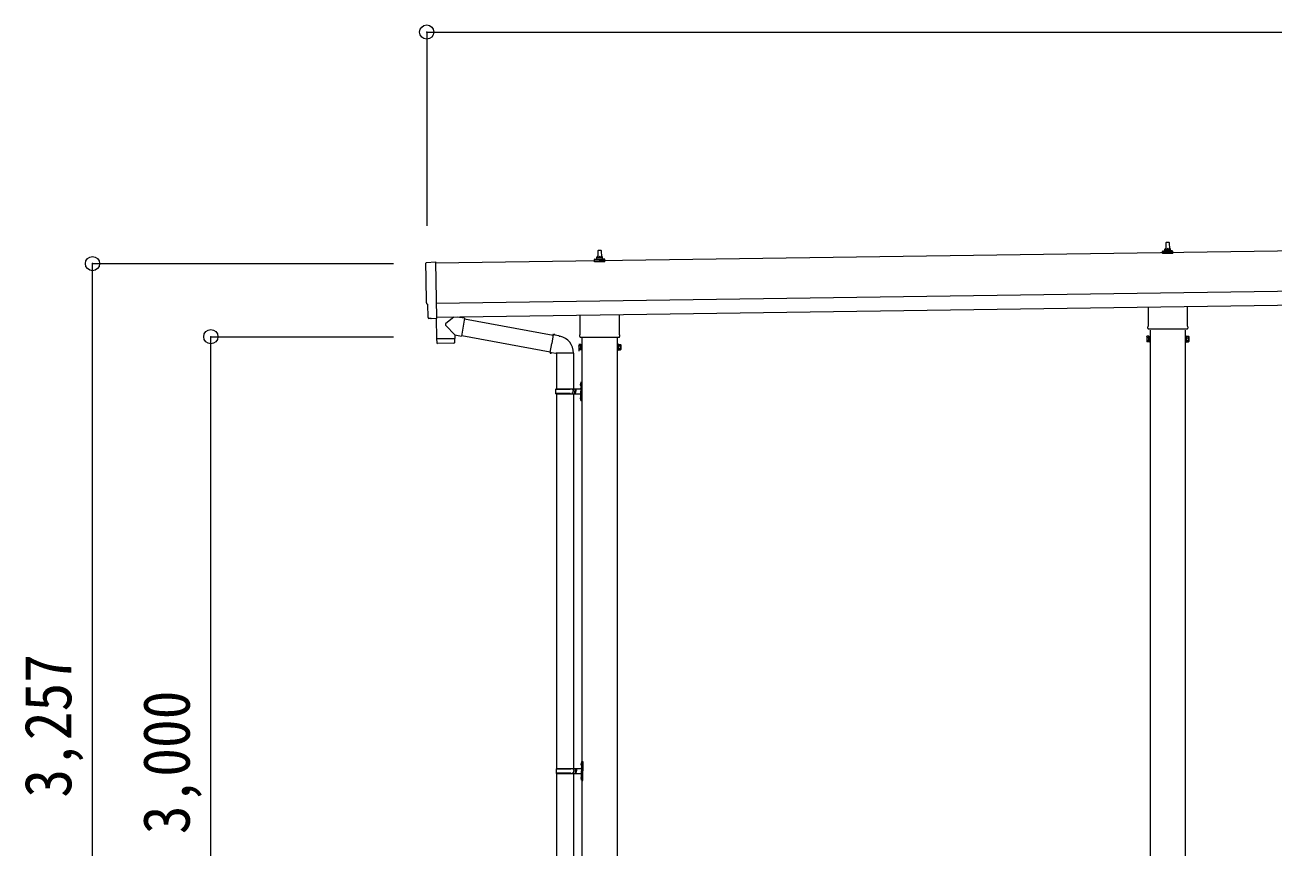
# Model space of a CAD drawing. Units: millimetres at full size, sheet at 1:50. Extents: x -14053 to 14053, y -9700 to 9700.
# Drawn here: x -345 to 4049, y -4675 to -1783 of the extents above; entities that cross this region are included whole.
import ezdxf
from ezdxf.enums import TextEntityAlignment as Align

# ---------------------------------------------------------------- set-up
doc = ezdxf.new("R2010")
doc.units = ezdxf.units.MM
doc.header["$LTSCALE"] = 50
doc.header["$PDMODE"] = 32
doc.header["$PDSIZE"] = 50
for name, color, linetype, lineweight in [('0-1_Defpoints', 4, 'Continuous', 9), ('0-2_TEXT1', 7, 'Continuous', 9), ('0-6_PARTS1', 6, 'Continuous', 9)]:
    doc.layers.add(name, color=color, linetype=linetype, lineweight=lineweight)
doc.styles.add('ＭＳ ゴシック', font='')
doc.styles.get('ＭＳ ゴシック').set_extended_font_data('MS Gothic')

msp = doc.modelspace()

# ---------------------------------------------------------------- linework, layer by layer
at = {"layer": '0-1_Defpoints'}
for p, q in [((6420.91, -2545.63), (1100.95, -2621.63)), ((3672.68, -2571.95), (3673.4, -2548.43)), ((3674.4, -2547.45), (3682.95, -2547.45)), ((3683.95, -2548.43), (3684.68, -2571.95)), ((1672.68, -2600.53), (1673.4, -2577)), ((1674.4, -2576.03), (1682.95, -2576.03)), ((1683.95, -2577), (1684.68, -2600.53)), ((3660.43, -2587.45), (3660.43, -2579.74)), ((3696.93, -2587.45), (3660.43, -2587.45)), ((3660.81, -2578.95), (3696.54, -2578.95)), ((3661.19, -2578.77), (3667.91, -2577.14)), ((3668.29, -2576.95), (3689.06, -2576.95)), ((3668.68, -2576.17), (3668.68, -2571.95)), ((3669.68, -2571.95), (3687.68, -2571.95)), ((3688.68, -2576.17), (3688.68, -2571.95)), ((3696.16, -2578.77), (3689.44, -2577.14)), ((3696.93, -2587.45), (3696.93, -2579.74)), ((1660.43, -2616.03), (1660.43, -2608.31)), ((1696.93, -2616.03), (1660.43, -2616.03)), ((1660.81, -2607.53), (1696.54, -2607.53)), ((1661.19, -2607.34), (1667.91, -2605.71)), ((1668.29, -2605.53), (1689.06, -2605.53)), ((1668.68, -2604.74), (1668.68, -2600.53)), ((1669.68, -2600.53), (1687.68, -2600.53)), ((1688.68, -2604.74), (1688.68, -2600.53)), ((1696.16, -2607.34), (1689.44, -2605.71)), ((1696.93, -2616.03), (1696.93, -2608.31)), ((1102.95, -2761.61), (6422.91, -2685.61)), ((1103.67, -2811.61), (6423.62, -2735.61)), ((1610.38, -2870.01), (1610.38, -2804.37)), ((1746.98, -2802.42), (1746.98, -2870.01)), ((3610.38, -2841.44), (3610.38, -2775.8)), ((3746.98, -2773.85), (3746.98, -2841.44)), ((1084.09, -2815.66), (1077.17, -2815.39)), ((3608.68, -2850.22), (3608.68, -2844.72)), ((3746.61, -2853.72), (3610.74, -2853.72)), ((3748.68, -2844.72), (3748.68, -2850.22)), ((1608.68, -2878.79), (1608.68, -2873.29)), ((1746.61, -2882.29), (1610.74, -2882.29)), ((1616.18, -2882.29), (1616.18, -6379.79)), ((1741.18, -6379.79), (1741.18, -2882.29)), ((1748.68, -2873.29), (1748.68, -2878.79)), ((3604.68, -2879.72), (3605.43, -2878.4)), ((3604.68, -2879.72), (3604.68, -2896.72)), ((3604.68, -2896.72), (3605.43, -2898.03)), ((3611.68, -2883.31), (3605.43, -2883.31)), ((3611.68, -2893.12), (3605.43, -2893.12)), ((3611.68, -2898.03), (3605.43, -2898.03)), ((3614.18, -2897.42), (3611.68, -2897.42)), ((3616.18, -2856.57), (3616.18, -6379.79)), ((3741.18, -6379.79), (3741.18, -2856.57)), ((3743.18, -2897.42), (3745.68, -2897.42)), ((3745.68, -2883.31), (3751.92, -2883.31)), ((3745.68, -2893.12), (3751.92, -2893.12)), ((3745.68, -2898.03), (3751.92, -2898.03)), ((3752.68, -2879.72), (3751.92, -2878.4)), ((3752.68, -2896.72), (3751.92, -2898.03)), ((3752.68, -2879.72), (3752.68, -2896.72)), ((1604.68, -2912.57), (1605.43, -2911.26)), ((1604.68, -2912.57), (1604.68, -2929.57)), ((1604.68, -2929.57), (1605.43, -2930.89)), ((1611.68, -2911.88), (1605.43, -2911.88)), ((1611.68, -2921.69), (1605.43, -2921.69)), ((1611.68, -2926.6), (1605.43, -2926.6)), ((1614.18, -2925.99), (1611.68, -2925.99)), ((1743.18, -2925.99), (1745.68, -2925.99)), ((1745.68, -2911.88), (1751.92, -2911.88)), ((1745.68, -2921.69), (1751.92, -2921.69)), ((1745.68, -2926.6), (1751.92, -2926.6)), ((1752.68, -2908.29), (1751.92, -2906.97)), ((1752.68, -2925.29), (1751.92, -2926.6)), ((1752.68, -2908.29), (1752.68, -2925.29))]:
    msp.add_line(p, q, dxfattribs=at)
for points in [[(1069.34, -2618.64), (1100.88, -2616.54), (1103.71, -2814.37)], [(1074.29, -2812.44), (1073.62, -2765.42), (1073.01, -2765.43)], [(1084.83, -2815.37), (1085.49, -2814.73), (1103.72, -2815.38)], [(3611.68, -2898.03), (3611.68, -2878.4), (3605.43, -2878.4)], [(3611.68, -2897.42), (3611.68, -2879.02), (3614.18, -2879.02)], [(3745.68, -2897.42), (3745.68, -2879.02), (3743.18, -2879.02)], [(3745.68, -2898.03), (3745.68, -2878.4), (3751.92, -2878.4)], [(1611.68, -2926.6), (1611.68, -2906.97), (1605.43, -2906.97)], [(1611.68, -2925.99), (1611.68, -2907.59), (1614.18, -2907.59)], [(1745.68, -2925.99), (1745.68, -2907.59), (1743.18, -2907.59)], [(1745.68, -2926.6), (1745.68, -2906.97), (1751.92, -2906.97)]]:
    msp.add_lwpolyline(points, dxfattribs=at)
for points in [[(3614.18, -2898.72), (3614.18, -2877.72), (3616.18, -2877.72), (3616.18, -2898.72)], [(3743.18, -2898.72), (3743.18, -2877.72), (3741.18, -2877.72), (3741.18, -2898.72)], [(1614.18, -2927.29), (1614.18, -2906.29), (1616.18, -2906.29), (1616.18, -2927.29)], [(1743.18, -2927.29), (1743.18, -2906.29), (1741.18, -2906.29), (1741.18, -2927.29)]]:
    msp.add_lwpolyline(points, close=True, dxfattribs=at)
for centre, radius, start, end in [((3674.4, -2548.45), 1, 90, 178.60509), ((3682.95, -2548.45), 1, 1.39491, 90), ((1674.4, -2577.03), 1, 90, 178.60509), ((1682.95, -2577.03), 1, 1.39491, 90), ((3661.43, -2579.74), 1, 103.62699, 180), ((3667.68, -2576.17), 1, 283.62699, 0), ((3672.76, -2572.59), 4.13, 90, 171.17633), ((3669.68, -2572.95), 1, 90, 180), ((3682.01, -2571.95), 4.83, 133.60282, 180), ((3675.34, -2571.95), 4.83, 0, 46.39718), ((3684.59, -2572.59), 4.13, 8.82367, 90), ((3687.68, -2572.95), 1, 0, 90), ((3689.68, -2576.17), 1, 180, 256.37301), ((3695.93, -2579.74), 1, 0, 76.37301), ((1661.43, -2608.31), 1, 103.62699, 180), ((1667.68, -2604.74), 1, 283.62699, 0), ((1672.76, -2601.16), 4.13, 90, 171.17633), ((1669.68, -2601.53), 1, 90, 180), ((1682.01, -2600.53), 4.83, 133.60282, 180), ((1675.34, -2600.53), 4.83, 0, 46.39718), ((1684.59, -2601.16), 4.13, 8.82367, 90), ((1687.68, -2601.53), 1, 0, 90), ((1689.68, -2604.74), 1, 180, 256.37301), ((1695.93, -2608.31), 1, 0, 76.37301), ((3612.68, -2844.72), 4, 125.09963, 180), ((3612.68, -2850.22), 4, 180, 194.47751), ((3612.68, -2850.22), 4, 194.47751, 241.04498), ((3744.68, -2850.22), 4, 298.95502, 345.52249), ((3744.68, -2844.72), 4, 0, 54.90037), ((3744.68, -2850.22), 4, 345.52249, 0), ((1612.68, -2873.29), 4, 125.09963, 180), ((1612.68, -2878.79), 4, 180, 194.47751), ((1612.68, -2878.79), 4, 194.47751, 241.04498), ((1744.68, -2878.79), 4, 298.95502, 345.52249), ((1744.68, -2873.29), 4, 0, 54.90037), ((1744.68, -2878.79), 4, 345.52249, 0), ((3609.02, -2880.85), 4.34, 145.61575, 214.38425), ((3620.92, -2888.22), 16.24, 162.41205, 197.58795), ((3609.02, -2895.58), 4.34, 145.61575, 214.38425), ((3736.43, -2888.22), 16.24, 342.41205, 17.58795), ((3748.33, -2880.85), 4.34, 325.61575, 34.38425), ((3748.33, -2895.58), 4.34, 325.61575, 34.38425), ((1609.02, -2913.71), 4.34, 145.61575, 214.38425), ((1609.02, -2928.43), 4.34, 145.61575, 214.38425), ((1620.92, -2921.07), 16.24, 162.41205, 197.58795), ((1736.43, -2916.79), 16.24, 342.41205, 17.58795), ((1748.33, -2909.43), 4.34, 325.61575, 34.38425), ((1748.33, -2924.15), 4.34, 325.61575, 34.38425)]:
    msp.add_arc(centre, radius, start, end, dxfattribs=at)
for centre, major_axis, ratio, start_param, end_param in [((1069.54, -2621.64), (-3, -0.04), 0.99863, 4.7647489, 6.2979817), ((-3694.83, -2760.13), (4762.89, 68.04), 0.99863, 6.2686928, 6.2979817), ((1072.95, -2761.03), (-4.41, -0.06), 0.99863, 6.2686928, 7.8539816), ((1077.29, -2812.39), (-2.15, -2.1), 0.9974, 5.5252311, 7.0411395), ((1084.13, -2814.66), (-0.717, -0.7), 0.9974, 0.7579542, 1.5707963)]:
    msp.add_ellipse(centre, major_axis=major_axis, ratio=ratio, start_param=start_param, end_param=end_param, dxfattribs=at)
at = {"layer": '0-2_TEXT1'}
for p, q in [((1165.11, -2810.73), (1137.47, -2833.24)), ((1202.74, -2814.74), (1176.9, -2810.56)), ((1103.71, -2814.37), (1103.72, -2815.38)), ((1168.16, -2873.68), (1137.29, -2840.57)), ((1202.74, -2814.74), (1192.57, -2877.62)), ((1202.44, -2816.56), (1514.81, -2874.1)), ((1104.35, -2887.6), (1104.77, -2900.65)), ((1108.84, -2886.54), (1108.87, -2887.54)), ((1163.83, -2885.75), (1163.83, -2886.75)), ((1168.16, -2873.68), (1192.57, -2877.62)), ((1168.16, -2873.68), (1168.33, -2885.69)), ((1192.87, -2875.79), (1504.39, -2933.2)), ((1515.13, -2872.29), (1509.6, -2903.65)), ((1515.13, -2872.29), (1516.27, -2870.3)), ((1516.27, -2870.3), (1519.83, -2870.93)), ((1519.83, -2870.93), (1520.25, -2873.28)), ((1534.76, -2876.1), (1536.45, -2877.73)), ((1536.45, -2877.73), (1538.56, -2878.18)), ((1165.35, -2902.73), (1107.81, -2903.56)), ((1504.06, -2935.02), (1509.6, -2903.65)), ((1504.06, -2935.02), (1504.46, -2937.27)), ((1504.06, -2935.02), (1509.22, -2935.83)), ((1504.46, -2937.27), (1508.02, -2937.9)), ((1508.02, -2937.9), (1509.22, -2935.83)), ((1509.22, -2935.83), (1523.82, -2938.15)), ((1523.82, -2938.15), (1526.03, -2937.16)), ((1586.32, -2937.56), (1525.14, -2937.56)), ((1526.18, -2937.56), (1526.18, -3062.8)), ((1586.18, -2937.56), (1586.18, -3062.8)), ((1523.18, -3064.8), (1573.51, -3064.8)), ((1524.18, -3062.8), (1610.18, -3062.8)), ((1524.18, -3062.8), (1524.18, -3064.8)), ((1583.18, -3062.8), (1583.18, -3067.3)), ((1583.18, -3067.3), (1585.18, -3067.3)), ((1585.18, -3067.3), (1585.18, -3071.8)), ((1585.18, -3076.3), (1585.18, -3071.8)), ((1591.18, -3062.8), (1591.18, -3071.8)), ((1591.18, -3067.3), (1594.18, -3067.3)), ((1591.18, -3080.8), (1591.18, -3071.8)), ((1594.18, -3067.3), (1594.18, -3071.8)), ((1594.18, -3076.3), (1594.18, -3071.8)), ((1609.87, -3045.65), (1611.92, -3046.65)), ((1611.14, -3043.65), (1611.78, -3043.65)), ((1611.14, -3043.65), (1611.14, -3051.95)), ((1611.14, -3051.95), (1611.78, -3051.95)), ((1611.78, -3043.65), (1611.78, -3051.95)), ((1611.78, -3043.65), (1612.18, -3044.05)), ((1611.78, -3051.95), (1612.18, -3051.55)), ((1611.92, -3046.65), (1612.53, -3047.8)), ((1612.18, -3039.8), (1615.18, -3038.3)), ((1612.18, -3039.8), (1612.18, -3071.8)), ((1612.18, -3044.05), (1612.18, -3051.55)), ((1612.18, -3103.8), (1612.18, -3071.8)), ((1615.18, -3038.3), (1615.18, -3071.8)), ((1615.18, -3038.3), (1616.18, -3038.3)), ((1615.18, -3105.3), (1615.18, -3071.8)), ((1616.18, -3038.3), (1616.18, -3071.8)), ((1616.18, -3105.3), (1616.18, -3071.8)), ((1523.18, -3078.8), (1573.51, -3078.8)), ((1524.18, -3080.8), (1524.18, -3078.8)), ((1524.18, -3080.8), (1610.18, -3080.8)), ((1526.18, -3080.8), (1526.18, -4398.29)), ((1583.18, -3080.8), (1583.18, -3076.3)), ((1583.18, -3076.3), (1585.18, -3076.3)), ((1586.18, -3080.8), (1586.18, -4398.29)), ((1591.18, -3076.3), (1594.18, -3076.3)), ((1609.87, -3093.65), (1611.92, -3094.65)), ((1611.14, -3091.65), (1611.78, -3091.65)), ((1611.14, -3091.65), (1611.14, -3099.95)), ((1611.14, -3099.95), (1611.78, -3099.95)), ((1611.78, -3091.65), (1611.78, -3099.95)), ((1611.78, -3091.65), (1612.18, -3092.05)), ((1611.78, -3099.95), (1612.18, -3099.55)), ((1611.92, -3094.65), (1612.53, -3095.8)), ((1612.18, -3092.05), (1612.18, -3099.55)), ((1612.18, -3103.8), (1615.18, -3105.3)), ((1615.18, -3105.3), (1616.18, -3105.3)), ((1612.37, -4381.14), (1614.42, -4382.14)), ((1613.64, -4379.14), (1614.28, -4379.14)), ((1613.64, -4379.14), (1613.64, -4387.44)), ((1613.64, -4387.44), (1614.28, -4387.44)), ((1614.28, -4379.14), (1614.28, -4387.44)), ((1614.28, -4379.14), (1614.68, -4379.54)), ((1614.28, -4387.44), (1614.68, -4387.04)), ((1614.42, -4382.14), (1615.03, -4383.29)), ((1614.68, -4375.29), (1617.68, -4373.79)), ((1614.68, -4375.29), (1614.68, -4407.29)), ((1614.68, -4379.54), (1614.68, -4387.04)), ((1617.68, -4373.79), (1617.68, -4407.29)), ((1617.68, -4373.79), (1618.68, -4373.79)), ((1618.68, -4373.79), (1618.68, -4407.29)), ((1525.68, -4400.29), (1576.01, -4400.29)), ((1525.68, -4414.29), (1576.01, -4414.29)), ((1526.18, -4416.28), (1526.18, -5670.79)), ((1526.68, -4398.29), (1612.68, -4398.29)), ((1526.68, -4398.29), (1526.68, -4400.29)), ((1526.68, -4416.29), (1526.68, -4414.29)), ((1526.68, -4416.29), (1612.68, -4416.29)), ((1585.68, -4398.29), (1585.68, -4402.79)), ((1585.68, -4402.79), (1587.68, -4402.79)), ((1585.68, -4416.29), (1585.68, -4411.79)), ((1585.68, -4411.79), (1587.68, -4411.79)), ((1586.18, -4416.28), (1586.18, -5670.79)), ((1587.68, -4402.79), (1587.68, -4407.29)), ((1587.68, -4411.79), (1587.68, -4407.29)), ((1593.68, -4398.29), (1593.68, -4407.29)), ((1593.68, -4402.79), (1596.68, -4402.79)), ((1593.68, -4416.29), (1593.68, -4407.29)), ((1593.68, -4411.79), (1596.68, -4411.79)), ((1596.68, -4402.79), (1596.68, -4407.29)), ((1596.68, -4411.79), (1596.68, -4407.29)), ((1612.37, -4429.14), (1614.42, -4430.14)), ((1613.64, -4427.14), (1614.28, -4427.14)), ((1613.64, -4427.14), (1613.64, -4435.44)), ((1613.64, -4435.44), (1614.28, -4435.44)), ((1614.28, -4427.14), (1614.28, -4435.44)), ((1614.28, -4427.14), (1614.68, -4427.54)), ((1614.28, -4435.44), (1614.68, -4435.04)), ((1614.42, -4430.14), (1615.03, -4431.29)), ((1614.68, -4439.29), (1614.68, -4407.29)), ((1614.68, -4427.54), (1614.68, -4435.04)), ((1617.68, -4440.79), (1617.68, -4407.29)), ((1618.68, -4440.79), (1618.68, -4407.29)), ((1614.68, -4439.29), (1617.68, -4440.79)), ((1617.68, -4440.79), (1618.68, -4440.79))]:
    msp.add_line(p, q, dxfattribs=at)
for points in [[(1103.32, -2815.36), (1104.34, -2886.6), (1168.33, -2885.69)], [(1168.31, -2899.74), (1168.35, -2886.69), (1104.35, -2887.6)], [(1515.13, -2872.29), (1520.25, -2873.28), (1534.76, -2876.1)], [(1609.87, -3049.94), (1611.92, -3048.95), (1612.53, -3047.8)], [(1609.87, -3097.94), (1611.92, -3096.95), (1612.53, -3095.8)], [(1612.37, -4385.43), (1614.42, -4384.44), (1615.03, -4383.29)], [(1612.37, -4433.43), (1614.42, -4432.44), (1615.03, -4431.29)]]:
    msp.add_lwpolyline(points, dxfattribs=at)
for centre, radius, start, end in [((1140.78, -2836.99), 5, 131.47396, 225.79244), ((1165.31, -2899.73), 3, 270.81845, 359.81845), ((1526.03, -2937.16), 60.3, 359.62495, 78), ((1107.77, -2900.56), 3, 181.81845, 270.86677), ((1571.93, -3071.8), 49.25, 171.82876, 180.00002), ((1571.93, -3071.8), 49.25, 180.00002, 188.17127), ((1573.51, -3062.8), 2, 270, 359.99998), ((1615.47, -3047.8), 6, 136.21765, 223.78235), ((1610.18, -3060.8), 2, 270, 359.99998), ((1573.51, -3080.8), 2, 0.00005, 90.00004), ((1615.47, -3095.8), 6, 136.21765, 223.78235), ((1610.18, -3082.8), 2, 0.00005, 90.00004), ((1617.97, -4383.29), 6, 136.21765, 223.78235), ((1574.43, -4407.29), 49.25, 171.82876, 180.00002), ((1574.43, -4407.29), 49.25, 180.00002, 188.17127), ((1576.01, -4398.29), 2, 270, 359.99998), ((1576.01, -4416.29), 2, 0.00005, 90.00004), ((1617.97, -4431.29), 6, 136.21765, 223.78235), ((1612.68, -4396.29), 2, 270, 359.99998), ((1612.68, -4418.29), 2, 0.00005, 90.00004)]:
    msp.add_arc(centre, radius, start, end, dxfattribs=at)
at = {"layer": '0-6_PARTS1'}
for p, q in [((1069.68, -1808.33), (1069.68, -2489.28)), ((1069.68, -1808.33), (8289.68, -1808.33)), ((-107.11, -2622.77), (953.25, -2622.77)), ((-107.11, -5879.79), (-107.11, -2622.77)), ((309.71, -2879.79), (953.25, -2879.79)), ((309.71, -5879.79), (309.71, -2879.79))]:
    msp.add_line(p, q, dxfattribs=at)
for p in [(1069.68, -1808.33), (-107.11, -2622.77), (309.71, -2879.79)]:
    msp.add_point(p, dxfattribs=at)

# ---------------------------------------------------------------- texts
at = {"layer": '0-6_PARTS1', "color": 7, "style": 'ＭＳ ゴシック', "width": 0.9}
for s, p in [('3,257', (-132.11, -4501.28)), ('3,000', (284.71, -4629.79))]:
    msp.add_text(s, height=165, rotation=90, dxfattribs=at).set_placement(p, align=Align.BOTTOM_LEFT)

doc.saveas('drawing.dxf')
